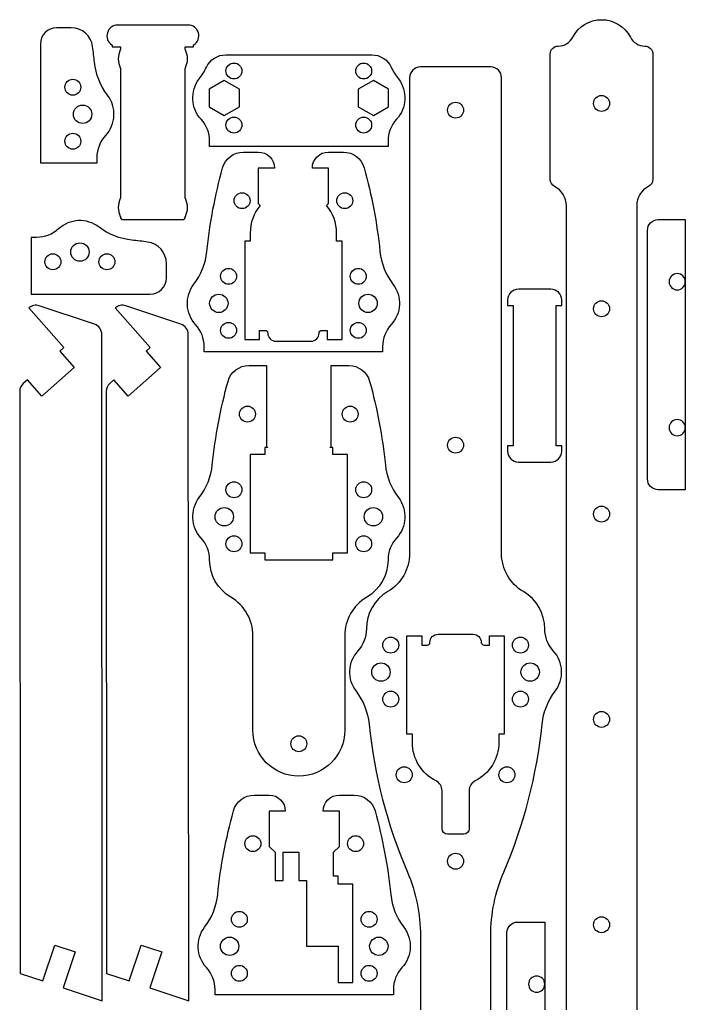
# Model space of a CAD drawing. Header units: millimetres. Extents: x 0 to 128, y -1 to 400.
# Drawn here: x 0 to 123.1, y 218 to 400 of the extents above; entities that cross this region are included whole.
import ezdxf

# ---------------------------------------------------------------- set-up
doc = ezdxf.new("R2010")
doc.units = ezdxf.units.MM
doc.layers.add('Layer_1', color=7, linetype='CONTINUOUS')

msp = doc.modelspace()

# ---------------------------------------------------------------- linework, layer by layer
at = {"layer": 'Layer_1', "color": 7}
for p, q in [((24.63889, 398.999824), (18.13889, 398.999824)), ((31.13889, 398.999824), (24.63889, 398.999824)), ((9.52642, 398.499824), (6.82937, 398.499824)), ((3.82937, 395.499824), (3.82937, 373.499824)), ((17.1389, 395.155924), (17.1389, 394.999824)), ((32.1389, 394.999824), (32.1389, 395.155924)), ((17.1389, 394.999824), (18.6389, 394.999824)), ((18.6389, 394.999824), (18.6389, 394.499824)), ((30.6389, 394.499824), (30.6389, 394.999824)), ((30.6389, 394.999824), (32.1389, 394.999824)), ((38.1596, 393.499824), (65.1182, 393.499824)), ((98.1389, 370.458826), (98.1389, 393.622826)), ((117.1389, 393.622826), (117.1389, 370.458826)), ((18.6389, 390.999824), (18.6389, 366.999824)), ((30.6389, 366.999824), (30.6389, 390.999824)), ((34.5432, 391.209054), (34.5432, 391.209054)), ((87.1389, 391.249826), (74.1389, 391.249826)), ((37.8389, 388.732984), (35.0389, 387.116404)), ((40.6389, 387.116404), (37.8389, 388.732984)), ((65.4389, 388.732984), (62.6389, 387.116404)), ((68.2389, 387.116404), (65.4389, 388.732984)), ((72.1389, 389.249826), (72.1389, 301.24983)), ((89.1389, 301.24983), (89.1389, 389.249826)), ((35.0389, 387.116404), (35.0389, 383.883244)), ((40.6389, 383.883244), (40.6389, 387.116404)), ((62.6389, 387.116404), (62.6389, 383.883244)), ((68.2389, 383.883244), (68.2389, 387.116404)), ((35.0389, 383.883244), (37.8389, 382.266664)), ((37.8389, 382.266664), (40.6389, 383.883244)), ((62.6389, 383.883244), (65.4389, 382.266664)), ((65.4389, 382.266664), (68.2389, 383.883244)), ((35.1389, 376.499824), (35.1389, 377.499824)), ((68.1389, 377.499824), (68.1389, 376.499824)), ((68.1389, 376.499824), (35.1389, 376.499824)), ((41.39526, 375.499824), (44.1389, 375.499824)), ((57.1389, 375.499824), (59.88254, 375.499824)), ((3.82937, 373.499824), (14.32937, 373.499824)), ((14.32937, 373.499824), (14.32937, 374.499824)), ((47.1389, 372.499824), (44.1389, 372.499824)), ((44.1389, 372.499824), (44.1389, 365.999824)), ((57.1389, 372.499824), (54.1389, 372.499824)), ((57.1389, 365.999824), (57.1389, 372.499824)), ((44.1389, 365.999824), (44.50419, 365.634534)), ((56.77361, 365.634534), (57.1389, 365.999824)), ((101.1389, 170.29953), (101.1389, 365.559826)), ((114.1389, 365.559826), (114.1389, 170.29953)), ((19.1389, 362.999824), (30.1389, 362.999824)), ((118.1389, 362.999824), (118.1389, 362.999824)), ((118.1389, 362.999824), (123.1389, 362.999824)), ((118.1389, 362.999824), (118.1389, 362.999824)), ((118.1389, 362.999824), (123.1389, 362.999824)), ((123.1389, 362.999824), (123.1389, 351.499824)), ((123.1389, 362.999824), (123.1389, 351.499824)), ((42.6389, 360.499824), (42.6389, 358.999824)), ((58.6389, 358.999824), (58.6389, 360.499824)), ((116.1389, 314.99982), (116.1389, 360.999824)), ((116.1389, 360.999824), (116.1389, 360.999824)), ((116.1389, 314.99982), (116.1389, 360.999824)), ((116.1389, 360.999824), (116.1389, 360.999824)), ((3.1389, 359.690294), (2.1389, 359.690294)), ((2.1389, 359.690294), (2.1389, 349.190294)), ((42.6389, 358.999824), (41.6389, 358.999824)), ((41.6389, 358.999824), (41.6389, 340.79982)), ((59.6389, 358.999824), (58.6389, 358.999824)), ((59.6389, 340.79982), (59.6389, 358.999824)), ((27.1389, 352.190294), (27.1389, 354.887344)), ((123.1389, 351.499824), (123.1389, 324.49982)), ((123.1389, 351.499824), (123.1389, 351.499824)), ((123.1389, 351.499824), (123.1389, 351.499824)), ((123.1389, 351.499824), (123.1389, 324.49982)), ((98.2669, 350.123724), (92.2669, 350.123724)), ((2.1389, 349.190294), (24.1389, 349.190294)), ((90.2669, 348.123724), (90.2669, 347.123724)), ((100.2669, 347.123724), (100.2669, 348.123724)), ((1.67084, 346.650026), (8.16452, 339.31023)), ((13.82991, 343.63613), (3.63069, 347.048726)), ((17.67084, 346.650026), (24.16452, 339.31023)), ((29.82991, 343.63613), (19.63069, 347.048726)), ((90.2669, 347.123724), (91.2669, 347.123724)), ((91.2669, 347.123724), (91.2669, 321.12372)), ((99.2669, 321.12372), (99.2669, 347.123724)), ((99.2669, 347.123724), (100.2669, 347.123724)), ((44.3889, 340.79982), (44.3889, 342.49982)), ((44.3889, 342.49982), (45.3889, 342.49982)), ((55.8889, 342.49982), (56.8889, 342.49982)), ((56.8889, 342.49982), (56.8889, 340.79982)), ((15.28967, 218.40133), (15.1953, 341.74103)), ((31.28967, 218.40133), (31.1953, 341.74103)), ((41.6389, 340.79982), (44.3889, 340.79982)), ((47.3889, 340.49982), (53.8889, 340.49982)), ((56.8889, 340.79982), (59.6389, 340.79982)), ((8.16452, 339.31023), (7.41556, 338.64763)), ((7.41556, 338.64763), (10.06604, 335.65183)), ((24.16452, 339.31023), (23.41556, 338.64763)), ((23.41556, 338.64763), (26.06604, 335.65183)), ((34.1389, 338.49982), (34.1389, 339.49982)), ((67.1389, 339.49982), (67.1389, 338.49982)), ((67.1389, 338.49982), (34.1389, 338.49982)), ((10.06604, 335.65183), (4.0744, 330.35083)), ((26.06604, 335.65183), (20.0744, 330.35083)), ((42.39526, 335.99983), (45.6389, 335.99983)), ((45.6389, 335.99983), (45.6389, 320.85083)), ((57.6389, 320.85083), (57.6389, 335.99983)), ((57.6389, 335.99983), (60.88254, 335.99983)), ((1.42392, 333.34673), (0.67496, 332.68403)), ((4.0744, 330.35083), (1.42392, 333.34673)), ((17.42392, 333.34673), (16.67496, 332.68403)), ((20.0744, 330.35083), (17.42392, 333.34673)), ((0.0002, 331.18463), (0.0826, 223.48953)), ((16.0002, 331.18463), (16.0826, 223.48953)), ((123.1389, 324.49982), (123.1389, 312.99982)), ((123.1389, 324.49982), (123.1389, 324.49982)), ((123.1389, 324.49982), (123.1389, 324.49982)), ((123.1389, 324.49982), (123.1389, 312.99982)), ((45.8389, 320.79983), (45.3389, 320.79983)), ((45.3389, 320.79983), (45.3389, 319.49983)), ((45.6389, 320.85083), (45.8389, 320.85083)), ((45.8389, 320.85083), (45.8389, 320.79983)), ((57.4389, 320.79983), (57.4389, 320.85083)), ((57.4389, 320.85083), (57.6389, 320.85083)), ((57.9389, 320.79983), (57.4389, 320.79983)), ((57.9389, 319.49983), (57.9389, 320.79983)), ((91.2669, 321.12372), (90.2669, 321.12372)), ((90.2669, 321.12372), (90.2669, 320.12372)), ((100.2669, 321.12372), (99.2669, 321.12372)), ((100.2669, 320.12372), (100.2669, 321.12372)), ((45.3389, 319.49983), (42.6389, 319.49983)), ((42.6389, 319.49983), (42.6389, 301.29983)), ((60.6389, 319.49983), (57.9389, 319.49983)), ((60.6389, 301.29983), (60.6389, 319.49983)), ((92.2669, 318.12372), (98.2669, 318.12372)), ((123.1389, 312.99982), (118.1389, 312.99982)), ((118.1389, 312.99982), (118.1389, 312.99982)), ((123.1389, 312.99982), (118.1389, 312.99982)), ((118.1389, 312.99982), (118.1389, 312.99982)), ((42.6389, 301.29983), (45.3389, 301.29983)), ((45.3389, 301.29983), (45.3389, 299.99983)), ((57.9389, 299.99983), (57.9389, 301.29983)), ((57.9389, 301.29983), (60.6389, 301.29983)), ((45.3389, 299.99983), (57.9389, 299.99983)), ((43.1389, 268.49983), (43.1389, 285.99983)), ((60.1389, 285.99983), (60.1389, 268.49983)), ((71.6389, 267.74983), (71.6389, 285.94983)), ((71.6389, 285.94983), (74.3889, 285.94983)), ((74.3889, 285.94983), (74.3889, 284.24983)), ((77.3889, 286.24983), (83.8889, 286.24983)), ((86.8889, 284.24983), (86.8889, 285.94983)), ((86.8889, 285.94983), (89.6389, 285.94983)), ((89.6389, 285.94983), (89.6389, 267.74983)), ((74.3889, 284.24983), (75.3889, 284.24983)), ((85.8889, 284.24983), (86.8889, 284.24983)), ((72.6389, 267.74983), (71.6389, 267.74983)), ((72.6389, 266.24983), (72.6389, 267.74983)), ((89.6389, 267.74983), (88.6389, 267.74983)), ((88.6389, 267.74983), (88.6389, 266.24983)), ((78.1389, 250.24983), (78.1389, 257.31953)), ((83.1389, 257.31953), (83.1389, 250.24983)), ((43.39526, 256.49983), (46.1389, 256.49983)), ((59.1389, 256.49983), (61.88254, 256.49983)), ((49.1389, 253.49983), (46.1389, 253.49983)), ((46.1389, 253.49983), (46.1389, 246.99983)), ((59.1389, 253.49983), (56.1389, 253.49983)), ((59.1389, 246.99983), (59.1389, 253.49983)), ((82.1389, 249.24983), (79.1389, 249.24983)), ((46.1389, 246.99983), (47.2389, 245.89983)), ((47.2389, 245.89983), (47.2389, 240.69983)), ((48.7389, 240.69983), (48.7389, 245.89983)), ((48.7389, 245.89983), (51.6389, 245.89983)), ((51.6389, 245.89983), (51.6389, 240.69983)), ((58.0389, 245.89983), (59.1389, 246.99983)), ((58.0389, 241.49983), (58.0389, 245.89983)), ((47.2389, 240.69983), (48.7389, 240.69983)), ((51.6389, 240.69983), (53.0389, 240.69983)), ((53.0389, 240.69983), (53.0389, 228.49983)), ((58.8889, 241.49983), (58.0389, 241.49983)), ((58.8889, 239.99983), (58.8889, 241.49983)), ((61.6389, 239.99983), (58.8889, 239.99983)), ((61.6389, 221.79983), (61.6389, 239.99983)), ((92.1389, 232.99983), (92.1389, 232.99983)), ((92.1389, 232.99983), (97.1389, 232.99983)), ((92.1389, 232.99983), (92.1389, 232.99983)), ((92.1389, 232.99983), (97.1389, 232.99983)), ((97.1389, 232.99983), (97.1389, 221.49983)), ((97.1389, 232.99983), (97.1389, 221.49983)), ((74.1389, 230.45013), (74.1389, 5.22483)), ((87.1389, 5.22483), (87.1389, 230.45013)), ((90.1389, 184.99983), (90.1389, 230.99983)), ((90.1389, 230.99983), (90.1389, 230.99983)), ((90.1389, 184.99983), (90.1389, 230.99983)), ((90.1389, 230.99983), (90.1389, 230.99983)), ((4.26831, 222.08903), (6.48945, 228.72723)), ((6.48945, 228.72723), (10.28274, 227.45803)), ((20.26831, 222.08903), (22.48945, 228.72723)), ((22.48945, 228.72723), (26.28274, 227.45803)), ((53.0389, 228.49983), (58.8889, 228.49983)), ((58.8889, 228.49983), (58.8889, 221.79983)), ((10.28274, 227.45803), (8.06161, 220.81973)), ((26.28274, 227.45803), (24.06161, 220.81973)), ((0.0826, 223.48953), (4.26831, 222.08903)), ((16.0826, 223.48953), (20.26831, 222.08903)), ((8.06161, 220.81973), (15.28967, 218.40133)), ((24.06161, 220.81973), (31.28967, 218.40133)), ((36.1389, 219.49983), (36.1389, 220.49983)), ((58.8889, 221.79983), (61.6389, 221.79983)), ((69.1389, 220.49983), (69.1389, 219.49983)), ((97.1389, 221.49983), (97.1389, 194.49983)), ((97.1389, 221.49983), (97.1389, 221.49983)), ((97.1389, 221.49983), (97.1389, 221.49983)), ((97.1389, 221.49983), (97.1389, 194.49983)), ((69.1389, 219.49983), (36.1389, 219.49983))]:
    msp.add_line(p, q, dxfattribs=at)
for points in [[(18.13889, 398.999824), (17.25346, 398.999824), (16.47342, 398.417624), (16.22153, 397.568824)], [(33.05625, 397.568824), (32.80436, 398.417624), (32.02432, 398.999824), (31.13889, 398.999824)], [(102.30557, 396.748826), (103.33461, 398.744826), (105.39269, 399.999826), (107.6389, 399.999826)], [(107.6389, 399.999826), (109.88511, 399.999826), (111.94319, 398.744826), (112.97223, 396.748826)], [(6.82937, 398.499824), (5.17252, 398.499824), (3.82937, 397.156724), (3.82937, 395.499824)], [(13.49076, 395.032744), (13.22388, 397.018024), (11.5296, 398.499824), (9.52642, 398.499824)], [(16.22153, 397.568824), (15.96964, 396.719924), (16.30583, 395.806524), (17.04798, 395.323524)], [(32.2298, 395.323524), (32.97191, 395.806524), (33.30814, 396.719924), (33.05625, 397.568824)], [(17.04798, 395.323524), (17.10468, 395.286624), (17.13888, 395.223524), (17.13888, 395.155924)], [(32.1389, 395.155924), (32.1389, 395.223524), (32.1731, 395.286624), (32.2298, 395.323524)], [(98.1389, 393.622826), (98.1389, 394.451826), (98.81047, 395.122826), (99.6389, 395.122826)], [(99.6389, 395.122826), (100.76201, 395.122826), (101.79105, 395.749826), (102.30557, 396.748826)], [(112.97223, 396.748826), (113.48675, 395.749826), (114.51579, 395.122826), (115.6389, 395.122826)], [(115.6389, 395.122826), (116.46733, 395.122826), (117.1389, 394.451826), (117.1389, 393.622826)], [(13.83713, 392.110734), (13.73691, 393.086484), (13.62144, 394.060604), (13.49076, 395.032744)], [(18.619, 394.412924), (18.11215, 393.362124), (18.11215, 392.137524), (18.619, 391.086724)], [(18.6389, 394.499824), (18.6389, 394.469724), (18.6319, 394.440024), (18.619, 394.412924)], [(30.6588, 394.412924), (30.6457, 394.440024), (30.6389, 394.469724), (30.6389, 394.499824)], [(30.6588, 391.086724), (31.16565, 392.137524), (31.16565, 393.362124), (30.6588, 394.412924)], [(34.5432, 391.209054), (35.2043, 392.607734), (36.6126, 393.499824), (38.1596, 393.499824)], [(65.1182, 393.499824), (66.6652, 393.499824), (68.0735, 392.607734), (68.7346, 391.209054)], [(16.2486, 386.038766), (14.89867, 387.800774), (14.0639, 389.902674), (13.83713, 392.110734)], [(38.1639, 390.499824), (38.1639, 391.314444), (38.8243, 391.974824), (39.6389, 391.974824)], [(39.6389, 391.974824), (40.4535, 391.974824), (41.1139, 391.314444), (41.1139, 390.499824)], [(62.1639, 390.499824), (62.1639, 391.314444), (62.8243, 391.974824), (63.6389, 391.974824)], [(63.6389, 391.974824), (64.4535, 391.974824), (65.1139, 391.314444), (65.1139, 390.499824)], [(18.619, 391.086724), (18.6321, 391.059624), (18.6389, 391.029924), (18.6389, 390.999824)], [(30.6389, 390.999824), (30.6389, 391.029924), (30.6459, 391.059624), (30.6588, 391.086724)], [(33.2197, 389.038764), (33.7365, 389.713294), (34.1801, 390.440804), (34.5432, 391.209054)], [(39.6389, 389.024824), (38.8243, 389.024824), (38.1639, 389.685204), (38.1639, 390.499824)], [(41.1139, 390.499824), (41.1139, 389.685204), (40.4535, 389.024824), (39.6389, 389.024824)], [(63.6389, 389.024824), (62.8243, 389.024824), (62.1639, 389.685204), (62.1639, 390.499824)], [(65.1139, 390.499824), (65.1139, 389.685204), (64.4535, 389.024824), (63.6389, 389.024824)], [(68.7346, 391.209054), (69.0977, 390.440804), (69.5413, 389.713294), (70.0581, 389.038764)], [(74.1389, 391.249826), (73.03433, 391.249826), (72.1389, 390.354826), (72.1389, 389.249826)], [(89.1389, 389.249826), (89.1389, 390.354826), (88.24347, 391.249826), (87.1389, 391.249826)], [(8.35437, 387.499824), (8.35437, 388.314444), (9.01475, 388.974824), (9.82938, 388.974824)], [(9.82938, 388.974824), (10.644, 388.974824), (11.30438, 388.314444), (11.30438, 387.499824)], [(33.5555, 381.561064), (31.6426, 383.641374), (31.5009, 386.795354), (33.2197, 389.038764)], [(70.0581, 389.038764), (71.7769, 386.795354), (71.6352, 383.641374), (69.7223, 381.561064)], [(9.82938, 386.024824), (9.01475, 386.024824), (8.35437, 386.685204), (8.35437, 387.499824)], [(11.30438, 387.499824), (11.30438, 386.685204), (10.644, 386.024824), (9.82938, 386.024824)], [(15.91278, 378.561064), (17.8257, 380.641374), (17.96735, 383.795354), (16.2486, 386.038766)], [(106.1639, 384.499826), (106.1639, 385.314826), (106.82428, 385.974826), (107.6389, 385.974826)], [(107.6389, 385.974826), (108.45352, 385.974826), (109.1139, 385.314826), (109.1139, 384.499826)], [(9.92938, 382.499824), (9.92938, 383.438704), (10.69049, 384.199824), (11.62938, 384.199824)], [(11.62938, 384.199824), (12.56826, 384.199824), (13.32937, 383.438704), (13.32937, 382.499824)], [(79.1639, 383.249826), (79.1639, 384.064826), (79.82428, 384.724826), (80.6389, 384.724826)], [(80.6389, 384.724826), (81.45352, 384.724826), (82.1139, 384.064826), (82.1139, 383.249826)], [(107.6389, 383.024826), (106.82428, 383.024826), (106.1639, 383.684826), (106.1639, 384.499826)], [(109.1139, 384.499826), (109.1139, 383.684826), (108.45352, 383.024826), (107.6389, 383.024826)], [(11.62938, 380.799824), (10.69049, 380.799824), (9.92938, 381.560944), (9.92938, 382.499824)], [(13.32937, 382.499824), (13.32937, 381.560944), (12.56826, 380.799824), (11.62938, 380.799824)], [(80.6389, 381.774826), (79.82428, 381.774826), (79.1639, 382.434826), (79.1639, 383.249826)], [(82.1139, 383.249826), (82.1139, 382.434826), (81.45352, 381.774826), (80.6389, 381.774826)], [(35.1389, 377.499824), (35.1389, 379.004204), (34.5738, 380.453694), (33.5555, 381.561064)], [(38.1639, 380.499824), (38.1639, 381.314444), (38.8243, 381.974824), (39.6389, 381.974824)], [(39.6389, 379.024824), (38.8243, 379.024824), (38.1639, 379.685204), (38.1639, 380.499824)], [(39.6389, 381.974824), (40.4535, 381.974824), (41.1139, 381.314444), (41.1139, 380.499824)], [(41.1139, 380.499824), (41.1139, 379.685204), (40.4535, 379.024824), (39.6389, 379.024824)], [(62.1639, 380.499824), (62.1639, 381.314444), (62.8243, 381.974824), (63.6389, 381.974824)], [(63.6389, 379.024824), (62.8243, 379.024824), (62.1639, 379.685204), (62.1639, 380.499824)], [(63.6389, 381.974824), (64.4535, 381.974824), (65.1139, 381.314444), (65.1139, 380.499824)], [(65.1139, 380.499824), (65.1139, 379.685204), (64.4535, 379.024824), (63.6389, 379.024824)], [(69.7223, 381.561064), (68.704, 380.453694), (68.1389, 379.004204), (68.1389, 377.499824)], [(8.35437, 377.499824), (8.35437, 378.314444), (9.01475, 378.974824), (9.82938, 378.974824)], [(9.82938, 378.974824), (10.644, 378.974824), (11.30438, 378.314444), (11.30438, 377.499824)], [(9.82938, 376.024824), (9.01475, 376.024824), (8.35437, 376.685204), (8.35437, 377.499824)], [(11.30438, 377.499824), (11.30438, 376.685204), (10.644, 376.024824), (9.82938, 376.024824)], [(14.32937, 374.499824), (14.32937, 376.004204), (14.8945, 377.453694), (15.91278, 378.561064)], [(37.5399, 372.565624), (38.0191, 374.299324), (39.5966, 375.499824), (41.39526, 375.499824)], [(44.1389, 375.499824), (45.79575, 375.499824), (47.1389, 374.156724), (47.1389, 372.499824)], [(54.1389, 372.499824), (54.1389, 374.156724), (55.48205, 375.499824), (57.1389, 375.499824)], [(59.88254, 375.499824), (61.6812, 375.499824), (63.2587, 374.299324), (63.7379, 372.565624)], [(34.6311, 357.110734), (35.1677, 362.334534), (36.1406, 367.504224), (37.5399, 372.565624)], [(63.7379, 372.565624), (65.1372, 367.504224), (66.1101, 362.334534), (66.6467, 357.110734)], [(98.95708, 369.122826), (98.45496, 369.378826), (98.1389, 369.894826), (98.1389, 370.458826)], [(117.1389, 370.458826), (117.1389, 369.894826), (116.82284, 369.378826), (116.32072, 369.122826)], [(39.6639, 366.499824), (39.6639, 367.314424), (40.3243, 367.974824), (41.1389, 367.974824)], [(41.1389, 367.974824), (41.95352, 367.974824), (42.6139, 367.314424), (42.6139, 366.499824)], [(58.6639, 366.499824), (58.6639, 367.314424), (59.32428, 367.974824), (60.1389, 367.974824)], [(60.1389, 367.974824), (60.9535, 367.974824), (61.6139, 367.314424), (61.6139, 366.499824)], [(101.1389, 365.559826), (101.1389, 367.062826), (100.29607, 368.439826), (98.95708, 369.122826)], [(116.32072, 369.122826), (114.98173, 368.439826), (114.1389, 367.062826), (114.1389, 365.559826)], [(18.619, 366.912924), (18.11215, 365.862124), (18.11215, 364.637524), (18.619, 363.586724)], [(18.6389, 366.999824), (18.6389, 366.969724), (18.6319, 366.940024), (18.619, 366.912924)], [(30.6588, 366.912924), (30.6457, 366.940024), (30.6389, 366.969724), (30.6389, 366.999824)], [(30.6588, 363.586724), (31.16565, 364.637524), (31.16565, 365.862124), (30.6588, 366.912924)], [(41.1389, 365.024824), (40.3243, 365.024824), (39.6639, 365.685204), (39.6639, 366.499824)], [(42.6139, 366.499824), (42.6139, 365.685204), (41.95352, 365.024824), (41.1389, 365.024824)], [(60.1389, 365.024824), (59.32428, 365.024824), (58.6639, 365.685204), (58.6639, 366.499824)], [(61.6139, 366.499824), (61.6139, 365.685204), (60.9535, 365.024824), (60.1389, 365.024824)], [(44.50419, 365.634534), (43.29918, 364.194864), (42.6389, 362.377244), (42.6389, 360.499824)], [(58.6389, 360.499824), (58.6389, 362.377244), (57.97862, 364.194864), (56.77361, 365.634534)], [(14.67785, 361.609524), (12.43443, 363.328274), (9.28045, 363.186624), (7.20014, 361.273704)], [(18.619, 363.586724), (18.6321, 363.559624), (18.6389, 363.529924), (18.6389, 363.499824)], [(18.6389, 363.499824), (18.6389, 363.223724), (18.86276, 362.999824), (19.1389, 362.999824)], [(30.1389, 362.999824), (30.41504, 362.999824), (30.6389, 363.223724), (30.6389, 363.499824)], [(30.6389, 363.499824), (30.6389, 363.529924), (30.6459, 363.559624), (30.6588, 363.586724)], [(116.1389, 360.999824), (116.1389, 362.104424), (117.03433, 362.999824), (118.1389, 362.999824)], [(116.1389, 360.999824), (116.1389, 362.104424), (117.03433, 362.999824), (118.1389, 362.999824)], [(7.20014, 361.273704), (6.09277, 360.255424), (4.64328, 359.690294), (3.1389, 359.690294)], [(20.74981, 359.198054), (18.54175, 359.424824), (16.43985, 360.259594), (14.67785, 361.609524)], [(9.4389, 356.990298), (9.4389, 357.929184), (10.20002, 358.690294), (11.1389, 358.690294)], [(11.1389, 358.690294), (12.07778, 358.690294), (12.8389, 357.929184), (12.8389, 356.990298)], [(23.67182, 358.851684), (22.69968, 358.982364), (21.72556, 359.097834), (20.74981, 359.198054)], [(27.1389, 354.887344), (27.1389, 356.890519), (25.6571, 358.584804), (23.67182, 358.851684)], [(11.1389, 355.290298), (10.20002, 355.290298), (9.4389, 356.051414), (9.4389, 356.990298)], [(12.8389, 356.990298), (12.8389, 356.051414), (12.07778, 355.290298), (11.1389, 355.290298)], [(32.2197, 351.038764), (33.5696, 352.800774), (34.4044, 354.902674), (34.6311, 357.110734)], [(66.6467, 357.110734), (66.8734, 354.902674), (67.7082, 352.800774), (69.0581, 351.038764)], [(4.6639, 355.190298), (4.6639, 356.004918), (5.32428, 356.665298), (6.1389, 356.665298)], [(6.1389, 353.715294), (5.32428, 353.715294), (4.6639, 354.375674), (4.6639, 355.190298)], [(6.1389, 356.665298), (6.95352, 356.665298), (7.6139, 356.004918), (7.6139, 355.190298)], [(7.6139, 355.190298), (7.6139, 354.375674), (6.95352, 353.715294), (6.1389, 353.715294)], [(14.6639, 355.190298), (14.6639, 356.004918), (15.32428, 356.665298), (16.1389, 356.665298)], [(16.1389, 353.715294), (15.32428, 353.715294), (14.6639, 354.375674), (14.6639, 355.190298)], [(16.1389, 356.665298), (16.95352, 356.665298), (17.6139, 356.004918), (17.6139, 355.190298)], [(17.6139, 355.190298), (17.6139, 354.375674), (16.95352, 353.715294), (16.1389, 353.715294)], [(37.1639, 352.499824), (37.1639, 353.314444), (37.8243, 353.974824), (38.6389, 353.974824)], [(38.6389, 353.974824), (39.4535, 353.974824), (40.1139, 353.314444), (40.1139, 352.499824)], [(61.1639, 352.499824), (61.1639, 353.314444), (61.8243, 353.974824), (62.6389, 353.974824)], [(62.6389, 353.974824), (63.4535, 353.974824), (64.1139, 353.314444), (64.1139, 352.499824)], [(24.1389, 349.190294), (25.7958, 349.190294), (27.1389, 350.533444), (27.1389, 352.190294)], [(38.6389, 351.024824), (37.8243, 351.024824), (37.1639, 351.685204), (37.1639, 352.499824)], [(40.1139, 352.499824), (40.1139, 351.685204), (39.4535, 351.024824), (38.6389, 351.024824)], [(62.6389, 351.024824), (61.8243, 351.024824), (61.1639, 351.685204), (61.1639, 352.499824)], [(64.1139, 352.499824), (64.1139, 351.685204), (63.4535, 351.024824), (62.6389, 351.024824)], [(121.6389, 352.999824), (120.81047, 352.999824), (120.1389, 352.328224), (120.1389, 351.499824)], [(121.6389, 352.999824), (120.81047, 352.999824), (120.1389, 352.328224), (120.1389, 351.499824)], [(120.1389, 351.499824), (120.1389, 350.671424), (120.81047, 349.999824), (121.6389, 349.999824)], [(120.1389, 351.499824), (120.1389, 350.671424), (120.81047, 349.999824), (121.6389, 349.999824)], [(123.1389, 351.499824), (123.1389, 352.328224), (122.46733, 352.999824), (121.6389, 352.999824)], [(123.1389, 351.499824), (123.1389, 352.328224), (122.46733, 352.999824), (121.6389, 352.999824)], [(121.6389, 349.999824), (122.46733, 349.999824), (123.1389, 350.671424), (123.1389, 351.499824)], [(121.6389, 349.999824), (122.46733, 349.999824), (123.1389, 350.671424), (123.1389, 351.499824)], [(32.5555, 343.56102), (30.6426, 345.641324), (30.5009, 348.795354), (32.2197, 351.038764)], [(69.0581, 351.038764), (70.7769, 348.795354), (70.6352, 345.641324), (68.7223, 343.56102)], [(92.2669, 350.123724), (91.16233, 350.123724), (90.2669, 349.228324), (90.2669, 348.123724)], [(100.2669, 348.123724), (100.2669, 349.228324), (99.37147, 350.123724), (98.2669, 350.123724)], [(35.1389, 347.499824), (35.1389, 348.438704), (35.9, 349.199824), (36.8389, 349.199824)], [(36.8389, 349.199824), (37.7778, 349.199824), (38.5389, 348.438704), (38.5389, 347.499824)], [(62.7389, 347.499824), (62.7389, 348.438704), (63.5, 349.199824), (64.4389, 349.199824)], [(64.4389, 349.199824), (65.3778, 349.199824), (66.1389, 348.438704), (66.1389, 347.499824)], [(106.1639, 346.499826), (106.1639, 347.314826), (106.82428, 347.974826), (107.6389, 347.974826)], [(107.6389, 347.974826), (108.45352, 347.974826), (109.1139, 347.314826), (109.1139, 346.499826)], [(3.63069, 347.048726), (2.95309, 347.275526), (2.206, 347.123526), (1.67084, 346.650026)], [(19.63069, 347.048726), (18.95309, 347.275526), (18.206, 347.123526), (17.67084, 346.650026)], [(36.8389, 345.799824), (35.9, 345.799824), (35.1389, 346.560924), (35.1389, 347.499824)], [(38.5389, 347.499824), (38.5389, 346.560924), (37.7778, 345.799824), (36.8389, 345.799824)], [(64.4389, 345.799824), (63.5, 345.799824), (62.7389, 346.560924), (62.7389, 347.499824)], [(66.1389, 347.499824), (66.1389, 346.560924), (65.3778, 345.799824), (64.4389, 345.799824)], [(107.6389, 345.02483), (106.82428, 345.02483), (106.1639, 345.684826), (106.1639, 346.499826)], [(109.1139, 346.499826), (109.1139, 345.684826), (108.45352, 345.02483), (107.6389, 345.02483)], [(15.1953, 341.74103), (15.1946, 342.60053), (14.64496, 343.36343), (13.82991, 343.63613)], [(31.1953, 341.74103), (31.1946, 342.60053), (30.64496, 343.36343), (29.82991, 343.63613)], [(34.1389, 339.49982), (34.1389, 341.00422), (33.5738, 342.45372), (32.5555, 343.56102)], [(37.1639, 342.49982), (37.1639, 343.31442), (37.8243, 343.97482), (38.6389, 343.97482)], [(38.6389, 341.02482), (37.8243, 341.02482), (37.1639, 341.68522), (37.1639, 342.49982)], [(38.6389, 343.97482), (39.4535, 343.97482), (40.1139, 343.31442), (40.1139, 342.49982)], [(40.1139, 342.49982), (40.1139, 341.68522), (39.4535, 341.02482), (38.6389, 341.02482)], [(45.3889, 342.49982), (45.66504, 342.49982), (45.8889, 342.27592), (45.8889, 341.99982)], [(55.3889, 341.99982), (55.3889, 342.27592), (55.61276, 342.49982), (55.8889, 342.49982)], [(61.1639, 342.49982), (61.1639, 343.31442), (61.8243, 343.97482), (62.6389, 343.97482)], [(62.6389, 341.02482), (61.8243, 341.02482), (61.1639, 341.68522), (61.1639, 342.49982)], [(62.6389, 343.97482), (63.4535, 343.97482), (64.1139, 343.31442), (64.1139, 342.49982)], [(64.1139, 342.49982), (64.1139, 341.68522), (63.4535, 341.02482), (62.6389, 341.02482)], [(68.7223, 343.56102), (67.704, 342.45372), (67.1389, 341.00422), (67.1389, 339.49982)], [(45.8889, 341.99982), (45.8889, 341.17142), (46.56047, 340.49982), (47.3889, 340.49982)], [(53.8889, 340.49982), (54.71733, 340.49982), (55.3889, 341.17142), (55.3889, 341.99982)], [(38.5399, 333.06563), (39.0191, 334.79933), (40.5966, 335.99983), (42.39526, 335.99983)], [(60.88254, 335.99983), (62.6812, 335.99983), (64.2587, 334.79933), (64.7379, 333.06563)], [(0.67496, 332.68403), (0.24548, 332.30413), (-0.00024, 331.75803), (0.0002, 331.18463)], [(16.67496, 332.68403), (16.24548, 332.30413), (15.99976, 331.75803), (16.0002, 331.18463)], [(35.6311, 317.61073), (36.1677, 322.83453), (37.1406, 328.00423), (38.5399, 333.06563)], [(64.7379, 333.06563), (66.1372, 328.00423), (67.1101, 322.83453), (67.6467, 317.61073)], [(40.6639, 326.99983), (40.6639, 327.81443), (41.3243, 328.47483), (42.1389, 328.47483)], [(42.1389, 328.47483), (42.95352, 328.47483), (43.6139, 327.81443), (43.6139, 326.99983)], [(59.6639, 326.99983), (59.6639, 327.81443), (60.32428, 328.47483), (61.1389, 328.47483)], [(61.1389, 328.47483), (61.9535, 328.47483), (62.6139, 327.81443), (62.6139, 326.99983)], [(42.1389, 325.52483), (41.3243, 325.52483), (40.6639, 326.18523), (40.6639, 326.99983)], [(43.6139, 326.99983), (43.6139, 326.18523), (42.95352, 325.52483), (42.1389, 325.52483)], [(61.1389, 325.52483), (60.32428, 325.52483), (59.6639, 326.18523), (59.6639, 326.99983)], [(62.6139, 326.99983), (62.6139, 326.18523), (61.9535, 325.52483), (61.1389, 325.52483)], [(121.6389, 325.99982), (120.81047, 325.99982), (120.1389, 325.32822), (120.1389, 324.49982)], [(121.6389, 325.99982), (120.81047, 325.99982), (120.1389, 325.32822), (120.1389, 324.49982)], [(123.1389, 324.49982), (123.1389, 325.32822), (122.46733, 325.99982), (121.6389, 325.99982)], [(123.1389, 324.49982), (123.1389, 325.32822), (122.46733, 325.99982), (121.6389, 325.99982)], [(120.1389, 324.49982), (120.1389, 323.67142), (120.81047, 322.99982), (121.6389, 322.99982)], [(120.1389, 324.49982), (120.1389, 323.67142), (120.81047, 322.99982), (121.6389, 322.99982)], [(121.6389, 322.99982), (122.46733, 322.99982), (123.1389, 323.67142), (123.1389, 324.49982)], [(121.6389, 322.99982), (122.46733, 322.99982), (123.1389, 323.67142), (123.1389, 324.49982)], [(79.1639, 321.24983), (79.1639, 322.06483), (79.82428, 322.72483), (80.6389, 322.72483)], [(80.6389, 322.72483), (81.45352, 322.72483), (82.1139, 322.06483), (82.1139, 321.24983)], [(80.6389, 319.77483), (79.82428, 319.77483), (79.1639, 320.43483), (79.1639, 321.24983)], [(82.1139, 321.24983), (82.1139, 320.43483), (81.45352, 319.77483), (80.6389, 319.77483)], [(90.2669, 320.12372), (90.2669, 319.01912), (91.16233, 318.12372), (92.2669, 318.12372)], [(98.2669, 318.12372), (99.37147, 318.12372), (100.2669, 319.01912), (100.2669, 320.12372)], [(33.2197, 311.53873), (34.5696, 313.30073), (35.4044, 315.40263), (35.6311, 317.61073)], [(67.6467, 317.61073), (67.8734, 315.40263), (68.7082, 313.30073), (70.0581, 311.53873)], [(118.1389, 312.99982), (117.03433, 312.99982), (116.1389, 313.89522), (116.1389, 314.99982)], [(118.1389, 312.99982), (117.03433, 312.99982), (116.1389, 313.89522), (116.1389, 314.99982)], [(38.1639, 312.99983), (38.1639, 313.81443), (38.8243, 314.47483), (39.6389, 314.47483)], [(39.6389, 314.47483), (40.4535, 314.47483), (41.1139, 313.81443), (41.1139, 312.99983)], [(62.1639, 312.99983), (62.1639, 313.81443), (62.8243, 314.47483), (63.6389, 314.47483)], [(63.6389, 314.47483), (64.4535, 314.47483), (65.1139, 313.81443), (65.1139, 312.99983)], [(33.5555, 304.06107), (31.6426, 306.14138), (31.5009, 309.29533), (33.2197, 311.53873)], [(39.6389, 311.52483), (38.8243, 311.52483), (38.1639, 312.18523), (38.1639, 312.99983)], [(41.1139, 312.99983), (41.1139, 312.18523), (40.4535, 311.52483), (39.6389, 311.52483)], [(63.6389, 311.52483), (62.8243, 311.52483), (62.1639, 312.18523), (62.1639, 312.99983)], [(65.1139, 312.99983), (65.1139, 312.18523), (64.4535, 311.52483), (63.6389, 311.52483)], [(70.0581, 311.53873), (71.7769, 309.29533), (71.6352, 306.14138), (69.7223, 304.06107)], [(36.1389, 307.99983), (36.1389, 308.93873), (36.9, 309.69983), (37.8389, 309.69983)], [(37.8389, 309.69983), (38.7778, 309.69983), (39.5389, 308.93873), (39.5389, 307.99983)], [(63.7389, 307.99983), (63.7389, 308.93873), (64.5, 309.69983), (65.4389, 309.69983)], [(65.4389, 309.69983), (66.3778, 309.69983), (67.1389, 308.93873), (67.1389, 307.99983)], [(106.1639, 308.49983), (106.1639, 309.31483), (106.82428, 309.97483), (107.6389, 309.97483)], [(107.6389, 309.97483), (108.45352, 309.97483), (109.1139, 309.31483), (109.1139, 308.49983)], [(37.8389, 306.29983), (36.9, 306.29983), (36.1389, 307.06095), (36.1389, 307.99983)], [(39.5389, 307.99983), (39.5389, 307.06095), (38.7778, 306.29983), (37.8389, 306.29983)], [(65.4389, 306.29983), (64.5, 306.29983), (63.7389, 307.06095), (63.7389, 307.99983)], [(67.1389, 307.99983), (67.1389, 307.06095), (66.3778, 306.29983), (65.4389, 306.29983)], [(107.6389, 307.02483), (106.82428, 307.02483), (106.1639, 307.68483), (106.1639, 308.49983)], [(109.1139, 308.49983), (109.1139, 307.68483), (108.45352, 307.02483), (107.6389, 307.02483)], [(35.1389, 299.99983), (35.1389, 301.50421), (34.5738, 302.9537), (33.5555, 304.06107)], [(38.1639, 302.99983), (38.1639, 303.81445), (38.8243, 304.47483), (39.6389, 304.47483)], [(39.6389, 304.47483), (40.4535, 304.47483), (41.1139, 303.81445), (41.1139, 302.99983)], [(62.1639, 302.99983), (62.1639, 303.81445), (62.8243, 304.47483), (63.6389, 304.47483)], [(63.6389, 304.47483), (64.4535, 304.47483), (65.1139, 303.81445), (65.1139, 302.99983)], [(69.7223, 304.06107), (68.704, 302.9537), (68.1389, 301.50421), (68.1389, 299.99983)], [(39.6389, 301.52483), (38.8243, 301.52483), (38.1639, 302.18521), (38.1639, 302.99983)], [(41.1139, 302.99983), (41.1139, 302.18521), (40.4535, 301.52483), (39.6389, 301.52483)], [(63.6389, 301.52483), (62.8243, 301.52483), (62.1639, 302.18521), (62.1639, 302.99983)], [(65.1139, 302.99983), (65.1139, 302.18521), (64.4535, 301.52483), (63.6389, 301.52483)], [(72.1389, 301.24983), (72.1389, 298.32883), (70.5941, 295.62523), (68.0774, 294.14213)], [(93.2004, 294.14213), (90.6837, 295.62523), (89.1389, 298.32883), (89.1389, 301.24983)], [(39.0774, 293.10752), (36.6369, 294.54566), (35.1389, 297.16714), (35.1389, 299.99983)], [(68.1389, 299.99983), (68.1389, 297.16714), (66.6409, 294.54566), (64.2004, 293.10752)], [(43.1389, 285.99983), (43.1389, 288.92104), (41.5941, 291.62445), (39.0774, 293.10752)], [(64.2004, 293.10752), (61.6837, 291.62445), (60.1389, 288.92104), (60.1389, 285.99983)], [(68.0774, 294.14213), (65.6369, 292.70403), (64.1389, 290.08253), (64.1389, 287.24983)], [(97.1389, 287.24983), (97.1389, 290.08253), (95.6409, 292.70403), (93.2004, 294.14213)], [(64.1389, 287.24983), (64.1389, 285.74543), (63.5738, 284.29593), (62.5555, 283.18863)], [(75.8889, 284.74983), (75.8889, 285.57823), (76.56047, 286.24983), (77.3889, 286.24983)], [(83.8889, 286.24983), (84.71733, 286.24983), (85.3889, 285.57823), (85.3889, 284.74983)], [(98.7223, 283.18863), (97.704, 284.29593), (97.1389, 285.74543), (97.1389, 287.24983)], [(67.1639, 284.24983), (67.1639, 285.06443), (67.8243, 285.72483), (68.6389, 285.72483)], [(68.6389, 282.77483), (67.8243, 282.77483), (67.1639, 283.43523), (67.1639, 284.24983)], [(68.6389, 285.72483), (69.4535, 285.72483), (70.1139, 285.06443), (70.1139, 284.24983)], [(70.1139, 284.24983), (70.1139, 283.43523), (69.4535, 282.77483), (68.6389, 282.77483)], [(75.3889, 284.24983), (75.66504, 284.24983), (75.8889, 284.47373), (75.8889, 284.74983)], [(85.3889, 284.74983), (85.3889, 284.47373), (85.61276, 284.24983), (85.8889, 284.24983)], [(91.1639, 284.24983), (91.1639, 285.06443), (91.8243, 285.72483), (92.6389, 285.72483)], [(92.6389, 282.77483), (91.8243, 282.77483), (91.1639, 283.43523), (91.1639, 284.24983)], [(92.6389, 285.72483), (93.4535, 285.72483), (94.1139, 285.06443), (94.1139, 284.24983)], [(94.1139, 284.24983), (94.1139, 283.43523), (93.4535, 282.77483), (92.6389, 282.77483)], [(62.5555, 283.18863), (60.6426, 281.10833), (60.5009, 277.95433), (62.2197, 275.71093)], [(99.0581, 275.71093), (100.7769, 277.95433), (100.6352, 281.10833), (98.7223, 283.18863)], [(65.1389, 279.24983), (65.1389, 280.18873), (65.9, 280.94983), (66.8389, 280.94983)], [(66.8389, 280.94983), (67.7778, 280.94983), (68.5389, 280.18873), (68.5389, 279.24983)], [(92.7389, 279.24983), (92.7389, 280.18873), (93.5, 280.94983), (94.4389, 280.94983)], [(94.4389, 280.94983), (95.3778, 280.94983), (96.1389, 280.18873), (96.1389, 279.24983)], [(66.8389, 277.54983), (65.9, 277.54983), (65.1389, 278.31093), (65.1389, 279.24983)], [(68.5389, 279.24983), (68.5389, 278.31093), (67.7778, 277.54983), (66.8389, 277.54983)], [(94.4389, 277.54983), (93.5, 277.54983), (92.7389, 278.31093), (92.7389, 279.24983)], [(96.1389, 279.24983), (96.1389, 278.31093), (95.3778, 277.54983), (94.4389, 277.54983)], [(62.2197, 275.71093), (63.5696, 273.94893), (64.4044, 271.84703), (64.6311, 269.63893)], [(67.1639, 274.24983), (67.1639, 275.06443), (67.8243, 275.72483), (68.6389, 275.72483)], [(68.6389, 275.72483), (69.4535, 275.72483), (70.1139, 275.06443), (70.1139, 274.24983)], [(91.1639, 274.24983), (91.1639, 275.06443), (91.8243, 275.72483), (92.6389, 275.72483)], [(92.6389, 275.72483), (93.4535, 275.72483), (94.1139, 275.06443), (94.1139, 274.24983)], [(96.6467, 269.63893), (96.8734, 271.84703), (97.7082, 273.94893), (99.0581, 275.71093)], [(68.6389, 272.77483), (67.8243, 272.77483), (67.1639, 273.43523), (67.1639, 274.24983)], [(70.1139, 274.24983), (70.1139, 273.43523), (69.4535, 272.77483), (68.6389, 272.77483)], [(92.6389, 272.77483), (91.8243, 272.77483), (91.1639, 273.43523), (91.1639, 274.24983)], [(94.1139, 274.24983), (94.1139, 273.43523), (93.4535, 272.77483), (92.6389, 272.77483)], [(106.1639, 270.49983), (106.1639, 271.31443), (106.82428, 271.97483), (107.6389, 271.97483)], [(107.6389, 271.97483), (108.45352, 271.97483), (109.1139, 271.31443), (109.1139, 270.49983)], [(64.6311, 269.63893), (65.6002, 260.20403), (67.9904, 250.96993), (71.72092, 242.24983)], [(89.55688, 242.24983), (93.2874, 250.96993), (95.6776, 260.20403), (96.6467, 269.63893)], [(107.6389, 269.02483), (106.82428, 269.02483), (106.1639, 269.68523), (106.1639, 270.49983)], [(109.1139, 270.49983), (109.1139, 269.68523), (108.45352, 269.02483), (107.6389, 269.02483)], [(51.6389, 259.99983), (46.94448, 259.99983), (43.1389, 263.80543), (43.1389, 268.49983)], [(60.1389, 268.49983), (60.1389, 263.80543), (56.33332, 259.99983), (51.6389, 259.99983)], [(50.1639, 265.99983), (50.1639, 266.81443), (50.82428, 267.47483), (51.6389, 267.47483)], [(51.6389, 264.52483), (50.82428, 264.52483), (50.1639, 265.18523), (50.1639, 265.99983)], [(51.6389, 267.47483), (52.45352, 267.47483), (53.1139, 266.81443), (53.1139, 265.99983)], [(53.1139, 265.99983), (53.1139, 265.18523), (52.45352, 264.52483), (51.6389, 264.52483)], [(77.0389, 259.10563), (74.34089, 260.46513), (72.6389, 263.22863), (72.6389, 266.24983)], [(88.6389, 266.24983), (88.6389, 263.22863), (86.93691, 260.46513), (84.2389, 259.10563)], [(69.6639, 260.24983), (69.6639, 261.06443), (70.3243, 261.72483), (71.1389, 261.72483)], [(71.1389, 261.72483), (71.95352, 261.72483), (72.6139, 261.06443), (72.6139, 260.24983)], [(88.6639, 260.24983), (88.6639, 261.06443), (89.32428, 261.72483), (90.1389, 261.72483)], [(90.1389, 261.72483), (90.9535, 261.72483), (91.6139, 261.06443), (91.6139, 260.24983)], [(71.1389, 258.77483), (70.3243, 258.77483), (69.6639, 259.43523), (69.6639, 260.24983)], [(72.6139, 260.24983), (72.6139, 259.43523), (71.95352, 258.77483), (71.1389, 258.77483)], [(78.1389, 257.31953), (78.1389, 258.07483), (77.7134, 258.76573), (77.0389, 259.10563)], [(84.2389, 259.10563), (83.5644, 258.76573), (83.1389, 258.07483), (83.1389, 257.31953)], [(90.1389, 258.77483), (89.32428, 258.77483), (88.6639, 259.43523), (88.6639, 260.24983)], [(91.6139, 260.24983), (91.6139, 259.43523), (90.9535, 258.77483), (90.1389, 258.77483)], [(39.5399, 253.56563), (40.0191, 255.29933), (41.5966, 256.49983), (43.39526, 256.49983)], [(46.1389, 256.49983), (47.79575, 256.49983), (49.1389, 255.15673), (49.1389, 253.49983)], [(56.1389, 253.49983), (56.1389, 255.15673), (57.48205, 256.49983), (59.1389, 256.49983)], [(61.88254, 256.49983), (63.6812, 256.49983), (65.2587, 255.29933), (65.7379, 253.56563)], [(36.6311, 238.11074), (37.1677, 243.33454), (38.1406, 248.50423), (39.5399, 253.56563)], [(65.7379, 253.56563), (67.1372, 248.50423), (68.1101, 243.33454), (68.6467, 238.11074)], [(79.1389, 249.24983), (78.58662, 249.24983), (78.1389, 249.69753), (78.1389, 250.24983)], [(83.1389, 250.24983), (83.1389, 249.69753), (82.69118, 249.24983), (82.1389, 249.24983)], [(41.6639, 247.49983), (41.6639, 248.31443), (42.3243, 248.97483), (43.1389, 248.97483)], [(43.1389, 248.97483), (43.95352, 248.97483), (44.6139, 248.31443), (44.6139, 247.49983)], [(60.6639, 247.49983), (60.6639, 248.31443), (61.32428, 248.97483), (62.1389, 248.97483)], [(62.1389, 248.97483), (62.9535, 248.97483), (63.6139, 248.31443), (63.6139, 247.49983)], [(43.1389, 246.02483), (42.3243, 246.02483), (41.6639, 246.68521), (41.6639, 247.49983)], [(44.6139, 247.49983), (44.6139, 246.68521), (43.95352, 246.02483), (43.1389, 246.02483)], [(62.1389, 246.02483), (61.32428, 246.02483), (60.6639, 246.68521), (60.6639, 247.49983)], [(63.6139, 247.49983), (63.6139, 246.68521), (62.9535, 246.02483), (62.1389, 246.02483)], [(79.1639, 244.24983), (79.1639, 245.06443), (79.82428, 245.72483), (80.6389, 245.72483)], [(80.6389, 242.77483), (79.82428, 242.77483), (79.1639, 243.43523), (79.1639, 244.24983)], [(80.6389, 245.72483), (81.45352, 245.72483), (82.1139, 245.06443), (82.1139, 244.24983)], [(82.1139, 244.24983), (82.1139, 243.43523), (81.45352, 242.77483), (80.6389, 242.77483)], [(71.72092, 242.24983), (73.31633, 238.52053), (74.1389, 234.50643), (74.1389, 230.45013)], [(87.1389, 230.45013), (87.1389, 234.50643), (87.96147, 238.52053), (89.55688, 242.24983)], [(34.2197, 232.03877), (35.5696, 233.80078), (36.4044, 235.90268), (36.6311, 238.11074)], [(68.6467, 238.11074), (68.8734, 235.90268), (69.7082, 233.80078), (71.0581, 232.03877)], [(39.1639, 233.49983), (39.1639, 234.31445), (39.8243, 234.97483), (40.6389, 234.97483)], [(40.6389, 234.97483), (41.4535, 234.97483), (42.1139, 234.31445), (42.1139, 233.49983)], [(63.1639, 233.49983), (63.1639, 234.31445), (63.8243, 234.97483), (64.6389, 234.97483)], [(64.6389, 234.97483), (65.4535, 234.97483), (66.1139, 234.31445), (66.1139, 233.49983)], [(40.6389, 232.02483), (39.8243, 232.02483), (39.1639, 232.68521), (39.1639, 233.49983)], [(42.1139, 233.49983), (42.1139, 232.68521), (41.4535, 232.02483), (40.6389, 232.02483)], [(64.6389, 232.02483), (63.8243, 232.02483), (63.1639, 232.68521), (63.1639, 233.49983)], [(66.1139, 233.49983), (66.1139, 232.68521), (65.4535, 232.02483), (64.6389, 232.02483)], [(106.1639, 232.49983), (106.1639, 233.31443), (106.82428, 233.97483), (107.6389, 233.97483)], [(107.6389, 233.97483), (108.45352, 233.97483), (109.1139, 233.31443), (109.1139, 232.49983)], [(34.5555, 224.56103), (32.6426, 226.64133), (32.5009, 229.79536), (34.2197, 232.03877)], [(71.0581, 232.03877), (72.7769, 229.79536), (72.6352, 226.64133), (70.7223, 224.56103)], [(90.1389, 230.99983), (90.1389, 232.10443), (91.03433, 232.99983), (92.1389, 232.99983)], [(90.1389, 230.99983), (90.1389, 232.10443), (91.03433, 232.99983), (92.1389, 232.99983)], [(107.6389, 231.02483), (106.82428, 231.02483), (106.1639, 231.68523), (106.1639, 232.49983)], [(109.1139, 232.49983), (109.1139, 231.68523), (108.45352, 231.02483), (107.6389, 231.02483)], [(37.1389, 228.49983), (37.1389, 229.43871), (37.9, 230.19983), (38.8389, 230.19983)], [(38.8389, 230.19983), (39.7778, 230.19983), (40.5389, 229.43871), (40.5389, 228.49983)], [(64.7389, 228.49983), (64.7389, 229.43871), (65.5, 230.19983), (66.4389, 230.19983)], [(66.4389, 230.19983), (67.3778, 230.19983), (68.1389, 229.43871), (68.1389, 228.49983)], [(38.8389, 226.79983), (37.9, 226.79983), (37.1389, 227.56093), (37.1389, 228.49983)], [(40.5389, 228.49983), (40.5389, 227.56093), (39.7778, 226.79983), (38.8389, 226.79983)], [(66.4389, 226.79983), (65.5, 226.79983), (64.7389, 227.56093), (64.7389, 228.49983)], [(68.1389, 228.49983), (68.1389, 227.56093), (67.3778, 226.79983), (66.4389, 226.79983)], [(36.1389, 220.49983), (36.1389, 222.00423), (35.5738, 223.45373), (34.5555, 224.56103)], [(39.1639, 223.49983), (39.1639, 224.31443), (39.8243, 224.97483), (40.6389, 224.97483)], [(40.6389, 224.97483), (41.4535, 224.97483), (42.1139, 224.31443), (42.1139, 223.49983)], [(63.1639, 223.49983), (63.1639, 224.31443), (63.8243, 224.97483), (64.6389, 224.97483)], [(64.6389, 224.97483), (65.4535, 224.97483), (66.1139, 224.31443), (66.1139, 223.49983)], [(70.7223, 224.56103), (69.704, 223.45373), (69.1389, 222.00423), (69.1389, 220.49983)], [(40.6389, 222.02483), (39.8243, 222.02483), (39.1639, 222.68523), (39.1639, 223.49983)], [(42.1139, 223.49983), (42.1139, 222.68523), (41.4535, 222.02483), (40.6389, 222.02483)], [(64.6389, 222.02483), (63.8243, 222.02483), (63.1639, 222.68523), (63.1639, 223.49983)], [(66.1139, 223.49983), (66.1139, 222.68523), (65.4535, 222.02483), (64.6389, 222.02483)], [(95.6389, 222.99983), (94.81047, 222.99983), (94.1389, 222.32823), (94.1389, 221.49983)], [(95.6389, 222.99983), (94.81047, 222.99983), (94.1389, 222.32823), (94.1389, 221.49983)], [(97.1389, 221.49983), (97.1389, 222.32823), (96.46733, 222.99983), (95.6389, 222.99983)], [(97.1389, 221.49983), (97.1389, 222.32823), (96.46733, 222.99983), (95.6389, 222.99983)], [(94.1389, 221.49983), (94.1389, 220.67143), (94.81047, 219.99983), (95.6389, 219.99983)], [(94.1389, 221.49983), (94.1389, 220.67143), (94.81047, 219.99983), (95.6389, 219.99983)], [(95.6389, 219.99983), (96.46733, 219.99983), (97.1389, 220.67143), (97.1389, 221.49983)], [(95.6389, 219.99983), (96.46733, 219.99983), (97.1389, 220.67143), (97.1389, 221.49983)]]:
    msp.add_open_spline(points, degree=3, dxfattribs=at)

doc.saveas('drawing.dxf')
